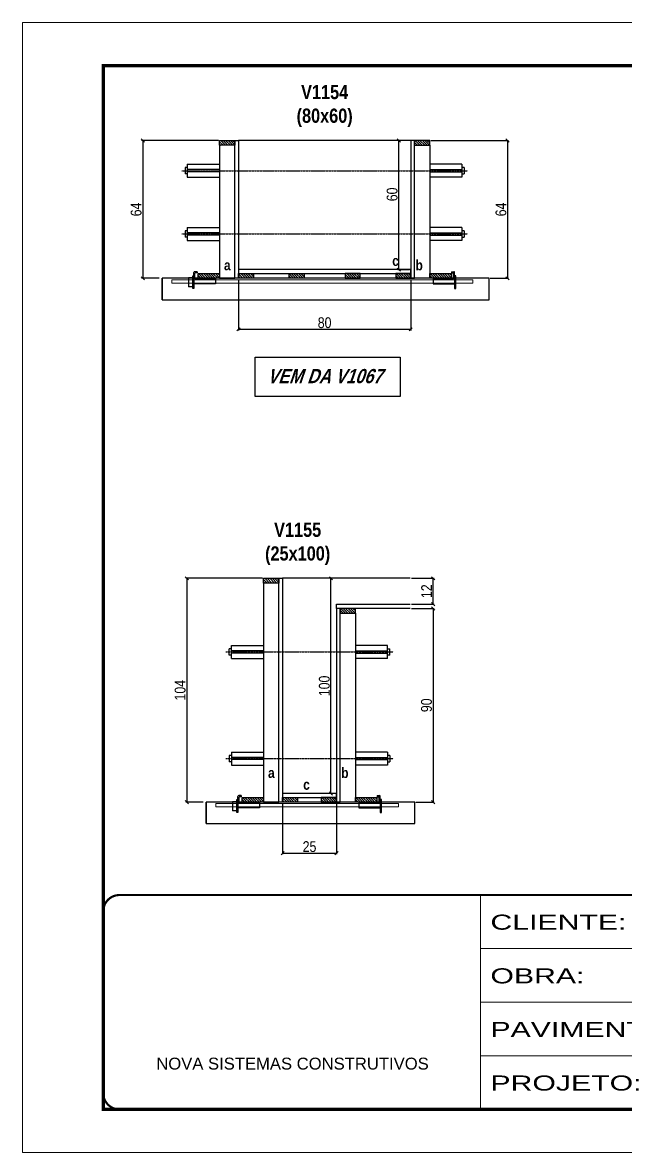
# Model space of a CAD drawing. Extents: x 3309 to 9563, y -2522 to 14608.
# Drawn here: x 3309 to 3870, y 4369 to 5419 of the extents above; entities that cross this region are included whole.
import ezdxf

# ---------------------------------------------------------------- set-up
doc = ezdxf.new("R2010")
doc.units = 0
for name, pattern in [('CONTINUO', [0]), ('DASHED', [0.75, 0.5, -0.25]), ('HIDDEN', [0.375, 0.25, -0.125])]:
    doc.linetypes.add(name, pattern=pattern)
for name, color, linetype in [('barrote', 251, 'Continuous'), ('COTA', 241, 'Continuous'), ('detalhes', 4, 'Continuous'), ('NOMENCLATURA', 7, 'Continuous'), ('Painéis', 200, 'Continuous'), ('presilha', 1, 'Continuous'), ('SARR_2.2x10', 60, 'Continuous'), ('SARR_2.2x7', 40, 'Continuous'), ('SARR_3.5x7', 81, 'Continuous'), ('TENSOR', 3, 'Continuous')]:
    doc.layers.add(name, color=color, linetype=linetype)
for name, color, linetype, lineweight in [('CONCRETO', 251, 'Continuous', 25), ('Folhas', 255, 'Continuous', 9), ('SARRAFO DE PRESSAO', 251, 'DASHED', 9), ('SCO-___-LAJ', 2, 'Continuous', 0)]:
    doc.layers.add(name, color=color, linetype=linetype, lineweight=lineweight)
doc.styles.add('ARIAL', font='arial.ttf')
doc.styles.add('COTA TECNICA 2X', font='techl___.ttf', dxfattribs={"height": 10})
doc.styles.add('TECNICA', font='techb___.ttf', dxfattribs={"height": 10})
doc.styles.add('Tecnologia', font='')
doc.styles.get('Tecnologia').set_extended_font_data('Forgotten Futurist')
doc.dimstyles.new('SECAO', dxfattribs={"dimscale": 0.333333, "dimtxt": 5, "dimasz": 9, "dimexe": 3, "dimexo": 3, "dimgap": 3, "dimtad": 1, "dimdec": 1, "dimlfac": 0.5, "dimzin": 12, "dimdsep": 46, "dimtxsty": 'COTA TECNICA 2X', "dimblk1": 'OBLIQUE', "dimblk2": 'OBLIQUE', "dimsah": 1, "dimcen": 0.9, "dimclrd": 4, "dimclre": 4, "dimclrt": 240, "dimadec": 1, "dimazin": 3, "dimtfac": 1, "dimtdec": 1, "dimtmove": 0, "dimatfit": 3, "dimfxl": 1, "dimtolj": 1, "dimtzin": 12, "dimarcsym": 0})
pattern_1 = [(135, (36792.4777, -118330.52), (-1.122532015, -1.122532015), [])]

# ---------------------------------------------------------------- blocks, each defined once
blk = doc.blocks.new('9999999999')
at = {"color": 30, "linetype": 'CONTINUO'}
for p, q in [((98564.6, 34230.2), (98564.6, 34429.4)), ((98564.6, 34379.6), (99584, 34379.6)), ((98564.6, 34329.8), (99488, 34329.8)), ((98564.6, 34280), (99488, 34280))]:
    blk.add_line(p, q, dxfattribs=at)
at = {"color": 30, "linetype": 'CONTINUO', "const_width": 2}
blk.add_lwpolyline([(99584, 34230.2), (99584, 34414.4, 0.414214), (99569, 34429.4), (98229, 34429.4, 0.414214), (98214, 34414.4), (98214, 34245.2, 0.414214), (98229, 34230.2), (99584, 34230.2)], format="xyb", dxfattribs=at)
at = {"layer": 'Folhas'}
blk.add_lwpolyline([(98139, 34190.2), (99624, 34190.2), (99624, 35240.2), (98139, 35240.2)], close=True, dxfattribs=at)
at = {"layer": 'Folhas', "color": 30, "const_width": 3}
blk.add_lwpolyline([(98214, 34230.2), (99584, 34230.2), (99584, 35200.2), (98214, 35200.2)], close=True, dxfattribs=at)
at = {"color": 7, "linetype": 'Continuous', "ltscale": 5, "style": 'ARIAL'}
blk.add_text('NOVA SISTEMAS CONSTRUTIVOS', height=11.059, dxfattribs=at).set_placement((98263.2, 34267.2))
at = {"layer": 'Folhas', "color": 7, "style": 'Tecnologia', "width": 1.5}
for s, p in [('CLIENTE:', (98573.7, 34397.2)), ('OBRA:', (98573.7, 34347.3)), ('PAVIMENTO:', (98573.7, 34297.5)), ('PROJETO:', (98573.7, 34247.7))]:
    blk.add_text(s, height=14, dxfattribs=at).set_placement(p)
blk = doc.blocks.new('PRESILHA METÁLICA 1')
at = {"layer": 'presilha'}
for p, q in [((7.5, 10.6), (7.5, 19.9)), ((12, 21), (8.6, 21)), ((9, 11.6), (9, 18.9)), ((12, 19.5), (9.6, 19.5)), ((12, 21), (12, 19.5)), ((0, 13), (6, 13)), ((0, 13), (0, 0)), ((6, 0), (0, 0)), ((6, 15.5), (7.5, 15.5)), ((6, -2.5), (6, 15.5)), ((6, 13), (6, 0)), ((7.5, 15.5), (7.5, -2.5)), ((37.5, 4.1), (7.5, 4.1)), ((37.5, 11), (9.6, 11)), ((37.5, 11), (37.5, 4.1)), ((7.5, -2.5), (6, -2.5))]:
    blk.add_line(p, q, dxfattribs=at)
for centre, radius, start, end in [((8.6, 19.9), 1.14, 90, 180), ((9.6, 18.9), 0.57, 90, 180), ((9.6, 11.6), 0.57, 180, 270)]:
    blk.add_arc(centre, radius, start, end, dxfattribs=at)
blk = doc.blocks.new('PRESILHA METÁLICA 2')
at = {"layer": 'presilha'}
for p, q in [((-5.2, 23.5), (-5.2, 22)), ((-5.2, 23.5), (-1.9, 23.5)), ((-5.2, 22), (-2.8, 22)), ((-2.2, 14.1), (-2.2, 21.4)), ((0.8, 18), (-0.8, 18)), ((-0.8, 18), (-0.8, 0)), ((-0.8, 14.6), (-0.8, 22.4)), ((0.8, 0), (0.8, 18)), ((-30.8, 13.5), (-30.8, 6.6)), ((-30.8, 13.5), (-2.8, 13.5)), ((-30.8, 6.6), (-0.8, 6.6)), ((-0.8, 0), (0.8, 0))]:
    blk.add_line(p, q, dxfattribs=at)
for centre, radius, start, end in [((-2.8, 21.4), 0.57, 0, 90), ((-1.9, 22.4), 1.14, 0, 90), ((-2.8, 14.1), 0.57, 270, 0)]:
    blk.add_arc(centre, radius, start, end, dxfattribs=at)
blk = doc.blocks.new('_Oblique')
at = {"color": 0, "linetype": 'ByBlock', "lineweight": -2}
blk.add_line((-0.5, -0.5), (0.5, 0.5), dxfattribs=at)
blk = doc.blocks.new('*D1247')
at = {"layer": 'COTA', "color": 4, "lineweight": -2, "transparency": 16777216}
for p, q in [((3491.4, 5309.6), (3420, 5309.6)), ((3421, 5309.6), (3421, 5181.6)), ((3436.2, 5181.6), (3420, 5181.6))]:
    blk.add_line(p, q, dxfattribs=at)
at = {"layer": 'Defpoints', "color": 0, "transparency": 16777216}
for p in [(3492.4, 5309.6), (3421, 5181.6), (3437.2, 5181.6)]:
    blk.add_point(p, dxfattribs=at)
at = {"layer": 'COTA', "color": 4, "lineweight": -2, "transparency": 16777216, "xscale": 3, "yscale": 3, "zscale": 3}
for p, rotation in [((3421, 5309.6), 90), ((3421, 5181.6), 270)]:
    blk.add_blockref('_Oblique', p, dxfattribs=dict(at, rotation=rotation))
at = {"layer": 'COTA', "color": 240, "transparency": 16777216, "insert": (3414.9, 5245.6), "char_height": 10, "attachment_point": 5, "rotation": 90, "style": 'COTA TECNICA 2X'}
blk.add_mtext('\\A1;64', dxfattribs=at)
blk = doc.blocks.new('*D1248')
at = {"layer": 'COTA', "color": 4, "lineweight": -2, "transparency": 16777216}
for p, q in [((3688.6, 5309.6), (3761, 5309.6)), ((3760, 5309.6), (3760, 5181.6)), ((3743.9, 5181.6), (3761, 5181.6))]:
    blk.add_line(p, q, dxfattribs=at)
at = {"layer": 'Defpoints', "color": 0, "transparency": 16777216}
for p in [(3687.6, 5309.6), (3742.9, 5181.6), (3760, 5181.6)]:
    blk.add_point(p, dxfattribs=at)
at = {"layer": 'COTA', "color": 4, "lineweight": -2, "transparency": 16777216, "xscale": 3, "yscale": 3, "zscale": 3}
for p, rotation in [((3760, 5309.6), 90), ((3760, 5181.6), 270)]:
    blk.add_blockref('_Oblique', p, dxfattribs=dict(at, rotation=rotation))
at = {"layer": 'COTA', "color": 240, "transparency": 16777216, "insert": (3753.9, 5245.6), "char_height": 10, "attachment_point": 5, "rotation": 90, "style": 'COTA TECNICA 2X'}
blk.add_mtext('\\A1;64', dxfattribs=at)
blk = doc.blocks.new('*D1249')
at = {"layer": 'COTA', "color": 4, "lineweight": -2, "transparency": 16777216}
for p, q in [((3669, 5309.6), (3657.9, 5309.6)), ((3658.9, 5189.6), (3658.9, 5309.6)), ((3669, 5189.6), (3657.9, 5189.6))]:
    blk.add_line(p, q, dxfattribs=at)
at = {"layer": 'Defpoints', "color": 0, "transparency": 16777216}
for p in [(3658.9, 5309.6), (3670, 5309.6), (3670, 5189.6)]:
    blk.add_point(p, dxfattribs=at)
at = {"layer": 'COTA', "color": 4, "lineweight": -2, "transparency": 16777216, "xscale": 3, "yscale": 3, "zscale": 3}
for p, rotation in [((3658.9, 5309.6), 90), ((3658.9, 5189.6), 270)]:
    blk.add_blockref('_Oblique', p, dxfattribs=dict(at, rotation=rotation))
at = {"layer": 'COTA', "color": 240, "transparency": 16777216, "insert": (3652.8, 5259.6), "char_height": 10, "attachment_point": 5, "rotation": 90, "style": 'COTA TECNICA 2X'}
blk.add_mtext('\\A1;60', dxfattribs=at)
blk = doc.blocks.new('*D1252')
at = {"layer": 'COTA', "color": 4, "lineweight": -2, "transparency": 16777216}
for p, q in [((3510, 5180.6), (3510, 5133.2)), ((3670, 5180.6), (3670, 5133.2)), ((3510, 5134.2), (3670, 5134.2))]:
    blk.add_line(p, q, dxfattribs=at)
at = {"layer": 'Defpoints', "color": 0, "transparency": 16777216}
for p in [(3510, 5181.6), (3670, 5181.6), (3670, 5134.2)]:
    blk.add_point(p, dxfattribs=at)
at = {"layer": 'COTA', "color": 4, "lineweight": -2, "transparency": 16777216, "xscale": 3, "yscale": 3, "zscale": 3, "rotation": 180}
blk.add_blockref('_Oblique', (3510, 5134.2), dxfattribs=at)
at = {"layer": 'COTA', "color": 4, "lineweight": -2, "transparency": 16777216, "xscale": 3, "yscale": 3, "zscale": 3}
blk.add_blockref('_Oblique', (3670, 5134.2), dxfattribs=at)
at = {"layer": 'COTA', "color": 240, "transparency": 16777216, "insert": (3590, 5140.3), "char_height": 10, "attachment_point": 5, "style": 'COTA TECNICA 2X'}
blk.add_mtext('\\A1;80', dxfattribs=at)
blk = doc.blocks.new('*D1266')
at = {"layer": 'COTA', "color": 4, "lineweight": -2, "transparency": 16777216}
for p, q in [((3532.4, 4902.8), (3460.9, 4902.8)), ((3461.9, 4902.8), (3461.9, 4694.8)), ((3477.1, 4694.8), (3460.9, 4694.8))]:
    blk.add_line(p, q, dxfattribs=at)
at = {"layer": 'Defpoints', "color": 0, "transparency": 16777216}
for p in [(3533.4, 4902.8), (3461.9, 4694.8), (3478.1, 4694.8)]:
    blk.add_point(p, dxfattribs=at)
at = {"layer": 'COTA', "color": 4, "lineweight": -2, "transparency": 16777216, "xscale": 3, "yscale": 3, "zscale": 3}
for p, rotation in [((3461.9, 4902.8), 90), ((3461.9, 4694.8), 270)]:
    blk.add_blockref('_Oblique', p, dxfattribs=dict(at, rotation=rotation))
at = {"layer": 'COTA', "color": 240, "transparency": 16777216, "insert": (3455.8, 4798.8), "char_height": 10, "attachment_point": 5, "rotation": 90, "style": 'COTA TECNICA 2X'}
blk.add_mtext('\\A1;104', dxfattribs=at)
blk = doc.blocks.new('*D1267')
at = {"layer": 'COTA', "color": 4, "lineweight": -2, "transparency": 16777216}
for p, q in [((3670.7, 4874.8), (3691.9, 4874.8)), ((3690.9, 4874.8), (3690.9, 4694.8)), ((3674.8, 4694.8), (3691.9, 4694.8))]:
    blk.add_line(p, q, dxfattribs=at)
at = {"layer": 'Defpoints', "color": 0, "transparency": 16777216}
for p in [(3669.7, 4874.8), (3673.8, 4694.8), (3690.9, 4694.8)]:
    blk.add_point(p, dxfattribs=at)
at = {"layer": 'COTA', "color": 4, "lineweight": -2, "transparency": 16777216, "xscale": 3, "yscale": 3, "zscale": 3}
for p, rotation in [((3690.9, 4874.8), 90), ((3690.9, 4694.8), 270)]:
    blk.add_blockref('_Oblique', p, dxfattribs=dict(at, rotation=rotation))
at = {"layer": 'COTA', "color": 240, "transparency": 16777216, "insert": (3684.7, 4784.8), "char_height": 10, "attachment_point": 5, "rotation": 90, "style": 'COTA TECNICA 2X'}
blk.add_mtext('\\A1;90', dxfattribs=at)
blk = doc.blocks.new('*D1268')
at = {"layer": 'COTA', "color": 4, "lineweight": -2, "transparency": 16777216}
for p, q in [((3600, 4902.8), (3594.9, 4902.8)), ((3595.9, 4702.8), (3595.9, 4902.8)), ((3600, 4702.8), (3594.9, 4702.8))]:
    blk.add_line(p, q, dxfattribs=at)
at = {"layer": 'Defpoints', "color": 0, "transparency": 16777216}
for p in [(3595.9, 4902.8), (3601, 4902.8), (3601, 4702.8)]:
    blk.add_point(p, dxfattribs=at)
at = {"layer": 'COTA', "color": 4, "lineweight": -2, "transparency": 16777216, "xscale": 3, "yscale": 3, "zscale": 3}
for p, rotation in [((3595.9, 4902.8), 90), ((3595.9, 4702.8), 270)]:
    blk.add_blockref('_Oblique', p, dxfattribs=dict(at, rotation=rotation))
at = {"layer": 'COTA', "color": 240, "transparency": 16777216, "insert": (3589.8, 4802.8), "char_height": 10, "attachment_point": 5, "rotation": 90, "style": 'COTA TECNICA 2X'}
blk.add_mtext('\\A1;100', dxfattribs=at)
blk = doc.blocks.new('*D1269')
at = {"layer": 'COTA', "color": 4, "lineweight": -2, "transparency": 16777216}
for p, q in [((3670.7, 4902.8), (3691.9, 4902.8)), ((3690.9, 4878.8), (3690.9, 4902.8)), ((3670.7, 4878.8), (3691.9, 4878.8))]:
    blk.add_line(p, q, dxfattribs=at)
at = {"layer": 'Defpoints', "color": 0, "transparency": 16777216}
for p in [(3669.7, 4902.8), (3690.9, 4902.8), (3669.7, 4878.8)]:
    blk.add_point(p, dxfattribs=at)
at = {"layer": 'COTA', "color": 4, "lineweight": -2, "transparency": 16777216, "xscale": 3, "yscale": 3, "zscale": 3}
for p, rotation in [((3690.9, 4902.8), 90), ((3690.9, 4878.8), 270)]:
    blk.add_blockref('_Oblique', p, dxfattribs=dict(at, rotation=rotation))
at = {"layer": 'COTA', "color": 240, "transparency": 16777216, "insert": (3684.8, 4890.8), "char_height": 10, "attachment_point": 5, "rotation": 90, "style": 'COTA TECNICA 2X'}
blk.add_mtext('\\A1;12', dxfattribs=at)
blk = doc.blocks.new('*D1279')
at = {"layer": 'COTA', "color": 4, "lineweight": -2, "transparency": 16777216}
for p, q in [((3551, 4693.8), (3551, 4646.3)), ((3601, 4693.8), (3601, 4646.3)), ((3551, 4647.3), (3601, 4647.3))]:
    blk.add_line(p, q, dxfattribs=at)
at = {"layer": 'Defpoints', "color": 0, "transparency": 16777216}
for p in [(3551, 4694.8), (3601, 4694.8), (3601, 4647.3)]:
    blk.add_point(p, dxfattribs=at)
at = {"layer": 'COTA', "color": 4, "lineweight": -2, "transparency": 16777216, "xscale": 3, "yscale": 3, "zscale": 3, "rotation": 180}
blk.add_blockref('_Oblique', (3551, 4647.3), dxfattribs=at)
at = {"layer": 'COTA', "color": 4, "lineweight": -2, "transparency": 16777216, "xscale": 3, "yscale": 3, "zscale": 3}
blk.add_blockref('_Oblique', (3601, 4647.3), dxfattribs=at)
at = {"layer": 'COTA', "color": 240, "transparency": 16777216, "insert": (3576, 4653.4), "char_height": 10, "attachment_point": 5, "style": 'COTA TECNICA 2X'}
blk.add_mtext('\\A1;25', dxfattribs=at)

msp = doc.modelspace()

# ---------------------------------------------------------------- hatches: boundary and pattern name
at = {"layer": 'SARR_2.2x10'}
h = msp.add_hatch(dxfattribs=at)
h.set_pattern_fill('ANSI31', color=256, scale=0.5, angle=90)
h.set_pattern_definition([(135, (36665.9768, -118330.52), (-1.122532015, -1.122532015), [])])
h.paths.add_polyline_path([(3472.44, 5186.05), (3472.44, 5181.65), (3492.44, 5181.65), (3492.44, 5186.05)])
h = msp.add_hatch(dxfattribs=at)
h.set_pattern_fill('ANSI31', color=256, scale=0.5, angle=90)
h.set_pattern_definition([(135, (36881.1768, -118330.52), (-1.122532015, -1.122532015), [])])
h.paths.add_polyline_path([(3687.64, 5186.05), (3687.64, 5181.65), (3707.64, 5181.65), (3707.64, 5186.05)])
h = msp.add_hatch(dxfattribs=at)
h.set_pattern_fill('ANSI31', color=256, scale=0.5, angle=90)
h.set_pattern_definition([(135, (36706.896, -118817.364), (-1.122532015, -1.122532015), [])])
h.paths.add_polyline_path([(3513.36, 4699.21), (3513.36, 4694.81), (3533.36, 4694.81), (3533.36, 4699.21)])
h = msp.add_hatch(dxfattribs=at)
h.set_pattern_fill('ANSI31', color=256, scale=0.5, angle=90)
h.set_pattern_definition([(135, (36812.096, -118817.364), (-1.122532015, -1.122532015), [])])
h.paths.add_polyline_path([(3618.56, 4699.21), (3618.56, 4694.81), (3638.56, 4694.81), (3638.56, 4699.21)])
at = {"layer": 'SARR_2.2x7'}
h = msp.add_hatch(dxfattribs=at)
h.set_pattern_fill('ANSI31', color=256, scale=0.5, angle=90)
h.set_pattern_definition([(135, (36679.9768, -118206.92), (-1.122532015, -1.122532015), [])])
h.paths.add_polyline_path([(3506.44, 5309.65), (3506.44, 5305.25), (3492.44, 5305.25), (3492.44, 5309.65)])
h = msp.add_hatch(dxfattribs=at)
h.set_pattern_fill('ANSI31', color=256, scale=0.5, angle=90)
h.set_pattern_definition([(135, (36781.9768, -118206.92), (-1.122532015, -1.122532015), [])])
h.paths.add_polyline_path([(3673.64, 5309.65), (3673.64, 5305.25), (3687.64, 5305.25), (3687.64, 5309.65)])
h = msp.add_hatch(dxfattribs=at)
h.set_pattern_fill('ANSI31', color=256, scale=0.5, angle=90)
h.set_pattern_definition([(135, (36745.5768, -118330.52), (-1.122532015, -1.122532015), [])])
h.paths.add_polyline_path([(3524.04, 5181.65), (3524.04, 5186.05), (3510.04, 5186.05), (3510.04, 5181.65)])
h = msp.add_hatch(dxfattribs=at)
h.set_pattern_fill('ANSI31', color=256, scale=0.5, angle=90)
h.set_pattern_definition(pattern_1)
h.paths.add_polyline_path([(3570.94, 5181.65), (3570.94, 5186.05), (3556.94, 5186.05), (3556.94, 5181.65)])
h = msp.add_hatch(dxfattribs=at)
h.set_pattern_fill('ANSI31', color=256, scale=0.5, angle=90)
h.set_pattern_definition(pattern_1)
h.paths.add_polyline_path([(3609.14, 5181.65), (3609.14, 5186.05), (3623.14, 5186.05), (3623.14, 5181.65)])
h = msp.add_hatch(dxfattribs=at)
h.set_pattern_fill('ANSI31', color=256, scale=0.5, angle=90)
h.set_pattern_definition([(135, (36867.5768, -118330.52), (-1.122532015, -1.122532015), [])])
h.paths.add_polyline_path([(3656.04, 5186.05), (3656.04, 5181.65), (3670.04, 5181.65), (3670.04, 5186.05)])
h = msp.add_hatch(dxfattribs=at)
h.set_pattern_fill('ANSI31', color=256, scale=0.5, angle=90)
h.set_pattern_definition([(135, (36720.896, -118613.764), (-1.122532015, -1.122532015), [])])
h.paths.add_polyline_path([(3547.36, 4902.81), (3547.36, 4898.41), (3533.36, 4898.41), (3533.36, 4902.81)])
h = msp.add_hatch(dxfattribs=at)
h.set_pattern_fill('ANSI31', color=256, scale=0.5, angle=90)
h.set_pattern_definition([(135, (36712.896, -118641.764), (-1.122532015, -1.122532015), [])])
h.paths.add_polyline_path([(3604.56, 4874.81), (3604.56, 4870.41), (3618.56, 4870.41), (3618.56, 4874.81)])
h = msp.add_hatch(dxfattribs=at)
h.set_pattern_fill('ANSI31', color=256, scale=0.5, angle=90)
h.set_pattern_definition([(135, (36786.496, -118817.364), (-1.122532015, -1.122532015), [])])
h.paths.add_polyline_path([(3564.96, 4694.81), (3564.96, 4699.21), (3550.96, 4699.21), (3550.96, 4694.81)])
h = msp.add_hatch(dxfattribs=at)
h.set_pattern_fill('ANSI31', color=256, scale=0.5, angle=90)
h.set_pattern_definition([(135, (36798.496, -118817.364), (-1.122532015, -1.122532015), [])])
h.paths.add_polyline_path([(3586.96, 4699.21), (3586.96, 4694.81), (3600.96, 4694.81), (3600.96, 4699.21)])

# ---------------------------------------------------------------- linework, layer by layer
at = {"ltscale": 3}
for p, q in [((3460.44, 5284.62), (3460.44, 5278.62)), ((3462.44, 5284.62), (3460.44, 5284.62)), ((3462.44, 5287.62), (3462.44, 5275.62)), ((3462.44, 5287.62), (3492.44, 5287.62)), ((3492.44, 5282.62), (3462.44, 5282.62)), ((3717.64, 5287.62), (3687.64, 5287.62)), ((3687.64, 5282.62), (3717.64, 5282.62)), ((3717.64, 5287.62), (3717.64, 5275.62)), ((3719.64, 5284.62), (3717.64, 5284.62)), ((3719.64, 5284.62), (3719.64, 5278.62)), ((3462.44, 5278.62), (3460.44, 5278.62)), ((3492.44, 5280.62), (3462.44, 5280.62)), ((3462.44, 5275.62), (3492.44, 5275.62)), ((3687.64, 5280.62), (3717.64, 5280.62)), ((3717.64, 5275.62), (3687.64, 5275.62)), ((3717.64, 5278.62), (3719.64, 5278.62)), ((3460.44, 5225.82), (3460.44, 5219.82)), ((3462.44, 5225.82), (3460.44, 5225.82)), ((3462.44, 5219.82), (3460.44, 5219.82)), ((3462.44, 5228.82), (3462.44, 5216.82)), ((3462.44, 5228.82), (3492.44, 5228.82)), ((3492.44, 5223.82), (3462.44, 5223.82)), ((3492.44, 5221.82), (3462.44, 5221.82)), ((3717.64, 5228.82), (3687.64, 5228.82)), ((3687.64, 5223.82), (3717.64, 5223.82)), ((3687.64, 5221.82), (3717.64, 5221.82)), ((3717.64, 5228.82), (3717.64, 5216.82)), ((3719.64, 5225.82), (3717.64, 5225.82)), ((3717.64, 5219.82), (3719.64, 5219.82)), ((3719.64, 5225.82), (3719.64, 5219.82)), ((3462.44, 5216.82), (3492.44, 5216.82)), ((3717.64, 5216.82), (3687.64, 5216.82)), ((3501.36, 4831.36), (3501.36, 4837.36)), ((3503.36, 4837.36), (3501.36, 4837.36)), ((3503.36, 4831.36), (3501.36, 4831.36)), ((3503.36, 4828.36), (3503.36, 4840.36)), ((3503.36, 4840.36), (3533.36, 4840.36)), ((3533.36, 4835.36), (3503.36, 4835.36)), ((3533.36, 4833.36), (3503.36, 4833.36)), ((3648.56, 4840.36), (3618.56, 4840.36)), ((3618.56, 4835.36), (3648.56, 4835.36)), ((3618.56, 4833.36), (3648.56, 4833.36)), ((3648.56, 4828.36), (3648.56, 4840.36)), ((3648.56, 4837.36), (3650.56, 4837.36)), ((3650.56, 4831.36), (3648.56, 4831.36)), ((3650.56, 4831.36), (3650.56, 4837.36)), ((3503.36, 4828.36), (3533.36, 4828.36)), ((3648.56, 4828.36), (3618.56, 4828.36)), ((3501.36, 4738.26), (3501.36, 4732.26)), ((3503.36, 4738.26), (3501.36, 4738.26)), ((3503.36, 4741.26), (3503.36, 4729.26)), ((3503.36, 4741.26), (3533.36, 4741.26)), ((3533.36, 4736.26), (3503.36, 4736.26)), ((3648.56, 4741.26), (3618.56, 4741.26)), ((3618.56, 4736.26), (3648.56, 4736.26)), ((3648.56, 4741.26), (3648.56, 4729.26)), ((3650.56, 4738.26), (3648.56, 4738.26)), ((3650.56, 4738.26), (3650.56, 4732.26)), ((3503.36, 4732.26), (3501.36, 4732.26)), ((3533.36, 4734.26), (3503.36, 4734.26)), ((3503.36, 4729.26), (3533.36, 4729.26)), ((3618.56, 4734.26), (3648.56, 4734.26)), ((3648.56, 4729.26), (3618.56, 4729.26)), ((3648.56, 4732.26), (3650.56, 4732.26))]:
    msp.add_line(p, q, dxfattribs=at)
at = {"layer": 'barrote'}
for points in [[(3438.98, 5161.65), (3742.9, 5161.65), (3742.9, 5181.65), (3438.98, 5181.65)], [(3479.9, 4674.81), (3673.82, 4674.81), (3673.82, 4694.81), (3479.9, 4694.81)]]:
    msp.add_lwpolyline(points, close=True, dxfattribs=at)
at = {"layer": 'CONCRETO', "linetype": 'Continuous'}
for p, q in [((3670.04, 5309.65), (3510.04, 5309.65)), ((3669.66, 4902.81), (3550.96, 4902.81))]:
    msp.add_line(p, q, dxfattribs=at)
at = {"layer": 'detalhes', "color": 250}
for p, q in [((3438.98, 5161.65), (3438.98, 5181.65)), ((3479.9, 4674.81), (3479.9, 4694.81))]:
    msp.add_line(p, q, dxfattribs=at)
at = {"layer": 'NOMENCLATURA', "elevation": 0}
msp.add_lwpolyline([(3525.6, 5108.29), (3660.14, 5108.29), (3660.14, 5071.83), (3525.6, 5071.83)], close=True, dxfattribs=at)
at = {"layer": 'Painéis', "linetype": 'Continuous'}
for points in [[(3506.44, 5181.65), (3506.44, 5309.65), (3510.04, 5309.65), (3510.04, 5181.65)], [(3673.64, 5181.65), (3673.64, 5309.65), (3670.04, 5309.65), (3670.04, 5181.65)], [(3670.04, 5189.65), (3510.04, 5189.65), (3510.04, 5186.05), (3670.04, 5186.05)], [(3547.36, 4694.81), (3547.36, 4902.81), (3550.96, 4902.81), (3550.96, 4694.81)], [(3604.56, 4694.81), (3604.56, 4874.81), (3600.96, 4874.81), (3600.96, 4694.81)], [(3600.96, 4702.81), (3550.96, 4702.81), (3550.96, 4699.21), (3600.96, 4699.21)]]:
    msp.add_lwpolyline(points, close=True, dxfattribs=at)
at = {"layer": 'Painéis', "linetype": 'Continuous', "elevation": 0}
msp.add_lwpolyline([(3669.66, 4874.81), (3600.96, 4874.81), (3600.96, 4878.81), (3669.66, 4878.81)], dxfattribs=at)
at = {"layer": 'SARR_2.2x10'}
for points in [[(3472.44, 5186.05), (3492.44, 5186.05), (3492.44, 5181.65), (3472.44, 5181.65)], [(3687.64, 5186.05), (3707.64, 5186.05), (3707.64, 5181.65), (3687.64, 5181.65)], [(3513.36, 4699.21), (3533.36, 4699.21), (3533.36, 4694.81), (3513.36, 4694.81)], [(3618.56, 4699.21), (3638.56, 4699.21), (3638.56, 4694.81), (3618.56, 4694.81)]]:
    msp.add_lwpolyline(points, close=True, dxfattribs=at)
at = {"layer": 'SARR_2.2x7', "elevation": 0}
for points in [[(3492.44, 5309.65), (3506.44, 5309.65), (3506.44, 5305.25), (3492.44, 5305.25)], [(3687.64, 5309.65), (3673.64, 5309.65), (3673.64, 5305.25), (3687.64, 5305.25)], [(3533.36, 4902.81), (3547.36, 4902.81), (3547.36, 4898.41), (3533.36, 4898.41)], [(3618.56, 4874.81), (3604.56, 4874.81), (3604.56, 4870.41), (3618.56, 4870.41)]]:
    msp.add_lwpolyline(points, close=True, dxfattribs=at)
at = {"layer": 'SARR_2.2x7'}
for points in [[(3510.04, 5186.05), (3524.04, 5186.05), (3524.04, 5181.65), (3510.04, 5181.65)], [(3556.94, 5186.05), (3570.94, 5186.05), (3570.94, 5181.65), (3556.94, 5181.65)], [(3623.14, 5186.05), (3609.14, 5186.05), (3609.14, 5181.65), (3623.14, 5181.65)], [(3670.04, 5186.05), (3656.04, 5186.05), (3656.04, 5181.65), (3670.04, 5181.65)], [(3550.96, 4699.21), (3564.96, 4699.21), (3564.96, 4694.81), (3550.96, 4694.81)], [(3600.96, 4699.21), (3586.96, 4699.21), (3586.96, 4694.81), (3600.96, 4694.81)]]:
    msp.add_lwpolyline(points, close=True, dxfattribs=at)
at = {"layer": 'SARR_3.5x7'}
for points in [[(3506.44, 5305.25), (3492.44, 5305.25), (3492.44, 5181.65), (3506.44, 5181.65)], [(3673.64, 5305.25), (3687.64, 5305.25), (3687.64, 5181.65), (3673.64, 5181.65)], [(3547.36, 4898.41), (3533.36, 4898.41), (3533.36, 4694.81), (3547.36, 4694.81)], [(3604.56, 4870.41), (3618.56, 4870.41), (3618.56, 4694.81), (3604.56, 4694.81)]]:
    msp.add_lwpolyline(points, close=True, dxfattribs=at)
at = {"layer": 'SCO-___-LAJ', "color": 1}
for points in [[(3447.99, 5180.32), (3727.82, 5180.32), (3727.82, 5177.12), (3447.99, 5177.12)], [(3488.9, 4693.47), (3658.74, 4693.47), (3658.74, 4690.27), (3488.9, 4690.27)]]:
    msp.add_lwpolyline(points, close=True, dxfattribs=at)
at = {"layer": 'TENSOR', "linetype": 'HIDDEN', "ltscale": 0.5}
for p, q in [((3457.44, 5281.62), (3722.94, 5281.62)), ((3457.44, 5222.82), (3722.94, 5222.82)), ((3498.36, 4834.36), (3653.86, 4834.36)), ((3498.36, 4735.26), (3653.86, 4735.26))]:
    msp.add_line(p, q, dxfattribs=at)

# ---------------------------------------------------------------- block references
at = {"layer": 'presilha', "xscale": 0.6666666666666666, "yscale": 0.6666666666666666, "zscale": 0.6666666666666666}
for name, p in [('PRESILHA METÁLICA 1', (3463.57, 5173.68)), ('PRESILHA METÁLICA 2', (3711.32, 5172.02)), ('PRESILHA METÁLICA 1', (3504.49, 4686.84)), ('PRESILHA METÁLICA 2', (3642.24, 4685.17))]:
    msp.add_blockref(name, p, dxfattribs=at)
at = {"layer": 'SARRAFO DE PRESSAO', "color": 6, "linetype": 'ByBlock'}
msp.add_blockref('9999999999', (-94829.61, -29820.95), dxfattribs=at)

# ---------------------------------------------------------------- texts
at = {"layer": 'detalhes', "style": 'TECNICA'}
for s, p in [('c', (3652.86, 5193.12)), ('b', (3674.54, 5189)), ('a', (3496.56, 5189.01)), ('b', (3605.46, 4717.23)), ('a', (3537.48, 4717.24)), ('c', (3570.15, 4706.28))]:
    msp.add_text(s, height=9.6, dxfattribs=at).set_placement(p)
at = {"layer": 'NOMENCLATURA', "char_height": 13.2, "attachment_point": 2, "style": 'TECNICA'}
for s, insert in [('V1154\\P(80x60)', (3590.04, 5361.34)), ('V1155\\P(25x100)', (3564.96, 4954.5))]:
    msp.add_mtext_dynamic_manual_height_columns(s, width=300.2766, gutter_width=1, heights=[0], dxfattribs=dict(at, insert=insert))
at = {"layer": 'NOMENCLATURA', "insert": (3590.04, 5097.33), "char_height": 13.2, "width": 300.2766, "attachment_point": 2, "style": 'TECNICA'}
msp.add_mtext('{\\Q19;VEM DA V1067}', dxfattribs=at)

# ---------------------------------------------------------------- dimensions: what is measured, and where the dimension line sits
at = {"layer": 'COTA'}
for base, p1, p2, picture, middle in [((3420.99, 5181.65, 0), (3492.44, 5309.65), (3437.23, 5181.65, 0), '*D1247', (3414.89, 5245.65, 0)), ((3759.96, 5181.65, 0), (3687.64, 5309.65), (3742.85, 5181.65, 0), '*D1248', (3753.85, 5245.65, 0)), ((3461.91, 4694.81, 0), (3533.36, 4902.81), (3478.14, 4694.81, 0), '*D1266', (3455.81, 4798.81, 0)), ((3595.88, 4902.81), (3600.96, 4702.81), (3600.96, 4902.81), '*D1268', (3589.78, 4802.81)), ((3690.88, 4902.81), (3669.66, 4878.81), (3669.66, 4902.81), '*D1269', (3684.82, 4890.81)), ((3690.88, 4694.81, 0), (3669.66, 4874.81), (3673.77, 4694.81, 0), '*D1267', (3684.74, 4784.81, 0))]:
    dim = msp.add_linear_dim(base=base, p1=p1, p2=p2, angle=90, dimstyle='SECAO', dxfattribs=at)
    dim.commit()
    dim.dimension.update_dxf_attribs({"geometry": picture, "text_midpoint": middle})
dim = msp.add_linear_dim(base=(3658.86, 5309.65), p1=(3670.04, 5189.65), p2=(3670.04, 5309.65), angle=90, dimstyle='SECAO', dxfattribs=at)
dim.commit()
dim.dimension.update_dxf_attribs({"geometry": '*D1249', "text_midpoint": (3658.86, 5259.65), "dimtype": 160})
for base, p1, p2, picture, middle in [((3670.04, 5134.18), (3510.04, 5181.65), (3670.04, 5181.65), '*D1252', (3590.04, 5140.3)), ((3600.96, 4647.33), (3550.96, 4694.81), (3600.96, 4694.81), '*D1279', (3575.96, 4653.44))]:
    dim = msp.add_linear_dim(base=base, p1=p1, p2=p2, dimstyle='SECAO', dxfattribs=at)
    dim.commit()
    dim.dimension.update_dxf_attribs({"geometry": picture, "text_midpoint": middle})

doc.saveas('drawing.dxf')
